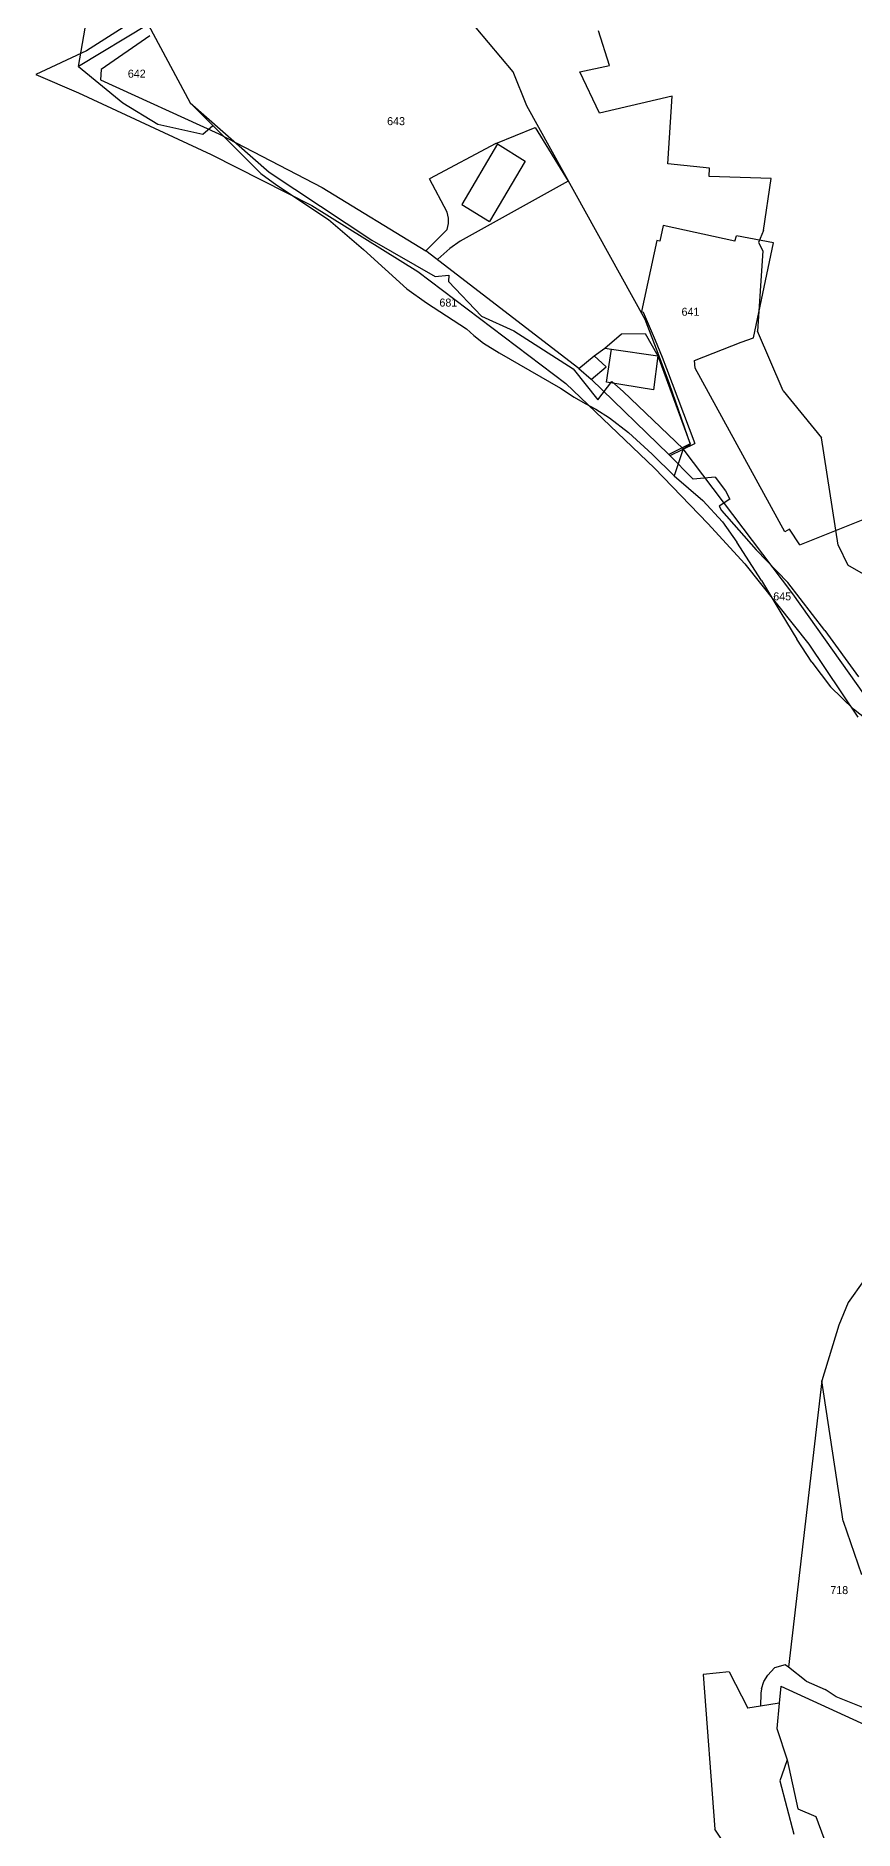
# Model space of a CAD drawing. Header units: metres. Extents: x 215851 to 218449, y 2702083 to 2704249.
# Drawn here: x 215851 to 216107, y 2703261 to 2703821 of the extents above; entities that cross this region are included whole.
import ezdxf
from ezdxf.enums import TextEntityAlignment as Align

# ---------------------------------------------------------------- set-up
doc = ezdxf.new("R2010")
doc.units = ezdxf.units.M

msp = doc.modelspace()

# ---------------------------------------------------------------- linework, layer by layer
at = {"layer": 'LIN'}
for p, q in [((215864.46, 2703811.51), (215870.89, 2703849.46)), ((215886.23, 2703824.67), (215864.46, 2703811.51)), ((215886.23, 2703824.67), (215899.34, 2703800.13)), ((216000.22, 2703809.85), (215988.68, 2703823.56)), ((216030.29, 2703811.83), (216026.83, 2703822.66)), ((215864.46, 2703811.51), (215878.31, 2703800.2)), ((216004.53, 2703799.25), (216000.22, 2703809.85)), ((216021.06, 2703809.83), (216030.29, 2703811.83)), ((216027.16, 2703796.96), (216021.06, 2703809.83)), ((215878.31, 2703800.2), (215889.18, 2703793.47)), ((215899.34, 2703800.13), (215923.98, 2703778.48)), ((215899.34, 2703800.13), (215906.39, 2703793.1)), ((216041.49, 2703732.52), (216004.53, 2703799.25)), ((216049.93, 2703802.27), (216027.16, 2703796.96)), ((216048.55, 2703781.07), (216049.93, 2703802.27)), ((215889.18, 2703793.47), (215903.28, 2703790.35)), ((215903.28, 2703790.35), (215906.39, 2703793.1)), ((215906.39, 2703793.1), (215921.39, 2703778.14)), ((215921.39, 2703778.14), (215926.41, 2703774.41)), ((215923.98, 2703778.48), (215956.07, 2703757.24)), ((216061.51, 2703779.76), (216048.55, 2703781.07)), ((216061.5, 2703777.19), (216061.51, 2703779.76)), ((216080.81, 2703776.54), (216061.5, 2703777.19)), ((216078.48, 2703760.27), (216080.81, 2703776.54)), ((215926.41, 2703774.41), (215942.51, 2703763.72)), ((215942.51, 2703763.72), (215953.5, 2703754.4)), ((216078.48, 2703760.27), (216076.83, 2703756.49)), ((215953.5, 2703754.4), (215966.98, 2703742.06)), ((215956.07, 2703757.24), (215975.89, 2703745.94)), ((216078.18, 2703753.91), (216076.55, 2703728.84)), ((216076.83, 2703756.49), (216078.18, 2703753.91)), ((215975.89, 2703745.94), (215980.08, 2703746.33)), ((215980.08, 2703746.33), (215979.98, 2703744.32)), ((215979.98, 2703744.32), (215990.31, 2703733.54)), ((215966.98, 2703742.06), (215973.12, 2703737.67)), ((215973.12, 2703737.67), (215985.63, 2703729.54)), ((215990.31, 2703733.54), (216000.39, 2703728.96)), ((216045.79, 2703721.04), (216041.49, 2703732.52)), ((215985.63, 2703729.54), (215987.97, 2703727.5)), ((215987.97, 2703727.5), (215990.91, 2703725.14)), ((216000.39, 2703728.96), (216018.92, 2703717.07)), ((216084.62, 2703710.22), (216076.55, 2703728.84)), ((215990.91, 2703725.14), (215995.81, 2703722.06)), ((215995.81, 2703722.06), (216014.98, 2703711.08)), ((216049.03, 2703712.4), (216045.79, 2703721.04)), ((216018.92, 2703717.07), (216026.71, 2703707.42)), ((216014.98, 2703711.08), (216019.24, 2703708.18)), ((216026.71, 2703707.42), (216031.03, 2703713.12)), ((216031.03, 2703713.12), (216034.56, 2703710)), ((216034.56, 2703710), (216053.35, 2703692.08)), ((216055.66, 2703693.46), (216049.03, 2703712.4)), ((216084.62, 2703710.22), (216096.54, 2703695.54)), ((216019.24, 2703708.18), (216022.71, 2703706.22)), ((216022.71, 2703706.22), (216026.01, 2703704.51)), ((216026.01, 2703704.51), (216030.28, 2703701.73)), ((216030.28, 2703701.73), (216036.23, 2703697.15)), ((216036.23, 2703697.15), (216043.62, 2703690.41)), ((216053.35, 2703692.08), (216050.5, 2703683.65)), ((216053.35, 2703692.08), (216055.66, 2703693.46)), ((216087.56, 2703646.76), (216053.35, 2703692.08)), ((216101.79, 2703662.05), (216096.54, 2703695.54)), ((216043.62, 2703690.41), (216050.5, 2703683.65)), ((216050.5, 2703683.65), (216059.49, 2703675.91)), ((216059.49, 2703675.91), (216065.59, 2703669.34)), ((216065.59, 2703669.34), (216070.08, 2703662.92)), ((216077.79, 2703651.01), (216070.08, 2703662.92)), ((216101.79, 2703662.05), (216104.73, 2703655.75)), ((216109.65, 2703652.99), (216104.73, 2703655.75)), ((216077.79, 2703651.01), (216083.8, 2703640.86)), ((216112.56, 2703611.62), (216087.56, 2703646.76)), ((216083.8, 2703640.86), (216088.8, 2703632.65)), ((216093.54, 2703625.44), (216088.8, 2703632.65)), ((216093.54, 2703625.44), (216099.32, 2703617.76)), ((216106.59, 2703610.77), (216099.32, 2703617.76)), ((216115.9, 2703603.41), (216106.59, 2703610.77)), ((216109.74, 2703432.27), (216104.9, 2703425.4)), ((216104.9, 2703425.4), (216101.95, 2703418.35)), ((216101.95, 2703418.35), (216096.65, 2703400.99)), ((216096.65, 2703400.99), (216086.25, 2703311.58)), ((216103.3, 2703357.2), (216096.65, 2703400.99)), ((216103.3, 2703357.2), (216109.05, 2703340.5)), ((216081.85, 2703311.31), (216079.78, 2703309.05)), ((216085.21, 2703312.29), (216081.85, 2703311.31)), ((216086.25, 2703311.58), (216085.21, 2703312.29)), ((216091.74, 2703307.19), (216086.25, 2703311.58)), ((216067.66, 2703310.1), (216059.57, 2703309.29)), ((216059.57, 2703309.29), (216063.21, 2703260.93)), ((216067.66, 2703310.1), (216073.5, 2703298.72)), ((216077.8, 2703304.76), (216078.58, 2703307.02)), ((216078.58, 2703307.02), (216079.78, 2703309.05)), ((216083.82, 2703305.6), (216083.37, 2703300.28)), ((216083.82, 2703305.6), (216124.32, 2703287.05)), ((216091.74, 2703307.19), (216097.7, 2703304.57)), ((216077.62, 2703303.42), (216077.54, 2703299.35)), ((216083.37, 2703300.28), (216077.54, 2703299.35)), ((216077.8, 2703304.76), (216077.62, 2703303.42)), ((216083.37, 2703300.28), (216082.62, 2703292.35)), ((216101.14, 2703302.32), (216097.7, 2703304.57)), ((216106.38, 2703300.2), (216101.14, 2703302.32)), ((216113.06, 2703297.53), (216106.38, 2703300.2)), ((216077.54, 2703299.35), (216073.5, 2703298.72)), ((216082.62, 2703292.35), (216085.84, 2703282.65)), ((216085.84, 2703282.65), (216084.2, 2703277.86)), ((216085.84, 2703282.65), (216089.16, 2703267.32)), ((216084.2, 2703277.86), (216083.57, 2703276.03)), ((216083.57, 2703276.03), (216087.9, 2703259.36)), ((216089.16, 2703267.32), (216094.78, 2703264.89)), ((216077.23, 2703240.33), (216063.21, 2703260.93)), ((216094.78, 2703264.89), (216101.61, 2703246.45))]:
    msp.add_line(p, q, dxfattribs=at)
at = {"layer": 'REF_LINE0'}
for p, q in [((215882.95, 2703826.61), (215866.9, 2703816.45)), ((215882.95, 2703826.61), (215866.9, 2703816.45)), ((215886.69, 2703821.11), (215871.51, 2703810.6)), ((215886.69, 2703821.11), (215871.51, 2703810.6)), ((215866.9, 2703816.45), (215851.1, 2703809.03)), ((215866.9, 2703816.45), (215851.1, 2703809.03)), ((215871.51, 2703810.6), (215871.3, 2703807.38)), ((215871.51, 2703810.6), (215871.3, 2703807.38)), ((215851.1, 2703809.03), (215864.37, 2703803.27)), ((215851.1, 2703809.03), (215864.37, 2703803.27)), ((215871.3, 2703807.38), (215908.24, 2703790.52)), ((215871.3, 2703807.38), (215908.24, 2703790.52)), ((215864.37, 2703803.27), (215905.91, 2703784.04)), ((215864.37, 2703803.27), (215905.91, 2703784.04)), ((215908.24, 2703790.52), (215940.59, 2703773.73)), ((215908.24, 2703790.52), (215940.59, 2703773.73)), ((215994.76, 2703787.44), (215974.03, 2703776.47)), ((215994.76, 2703787.44), (215974.03, 2703776.47)), ((215995.28, 2703787.31), (215984.15, 2703768.43)), ((215995.28, 2703787.31), (215984.15, 2703768.43)), ((215994.76, 2703787.44), (216007.07, 2703792.49)), ((215994.76, 2703787.44), (216007.07, 2703792.49)), ((215995.28, 2703787.31), (216003.97, 2703781.94)), ((215995.28, 2703787.31), (216003.97, 2703781.94)), ((216007.07, 2703792.49), (216017.43, 2703775.74)), ((216007.07, 2703792.49), (216017.43, 2703775.74)), ((215905.91, 2703784.04), (215937.3, 2703768.09)), ((215905.91, 2703784.04), (215937.3, 2703768.09)), ((216003.97, 2703781.94), (215992.83, 2703763.06)), ((216003.97, 2703781.94), (215992.83, 2703763.06)), ((215979.58, 2703766), (215974.03, 2703776.47)), ((215979.58, 2703766), (215974.03, 2703776.47)), ((215940.59, 2703773.73), (215972.89, 2703753.91)), ((215940.59, 2703773.73), (215972.89, 2703753.91)), ((216017.43, 2703775.74), (215983.71, 2703756.94)), ((216017.43, 2703775.74), (215983.71, 2703756.94)), ((215937.3, 2703768.09), (215970.46, 2703747.46)), ((215937.3, 2703768.09), (215970.46, 2703747.46)), ((215980.03, 2703764.15), (215979.58, 2703766)), ((215980.03, 2703764.15), (215979.58, 2703766)), ((215984.15, 2703768.43), (215992.83, 2703763.06)), ((215984.15, 2703768.43), (215992.83, 2703763.06)), ((215972.89, 2703753.91), (215979.63, 2703760.55)), ((215972.89, 2703753.91), (215979.63, 2703760.55)), ((215979.63, 2703760.55), (215980.02, 2703762.43)), ((215979.63, 2703760.55), (215980.02, 2703762.43)), ((215980.02, 2703762.43), (215980.03, 2703764.15)), ((215980.02, 2703762.43), (215980.03, 2703764.15)), ((216047.13, 2703761.81), (216046, 2703756.98)), ((216047.13, 2703761.81), (216046, 2703756.98)), ((216069.52, 2703756.94), (216047.13, 2703761.81)), ((216069.52, 2703756.94), (216047.13, 2703761.81)), ((216020.71, 2703717.23), (215972.89, 2703753.91)), ((216020.71, 2703717.23), (215972.89, 2703753.91)), ((215976.65, 2703751.3), (215980.4, 2703754.7)), ((215976.65, 2703751.3), (215980.4, 2703754.7)), ((215983.71, 2703756.94), (215980.4, 2703754.7)), ((215983.71, 2703756.94), (215980.4, 2703754.7)), ((216045.09, 2703757.16), (216040.3, 2703734.96)), ((216045.09, 2703757.16), (216040.3, 2703734.96)), ((216046, 2703756.98), (216045.09, 2703757.16)), ((216046, 2703756.98), (216045.09, 2703757.16)), ((216069.52, 2703756.94), (216069.96, 2703758.61)), ((216069.52, 2703756.94), (216069.96, 2703758.61)), ((216081.52, 2703756.45), (216069.96, 2703758.61)), ((216081.52, 2703756.45), (216069.96, 2703758.61)), ((216075.26, 2703726.76), (216081.52, 2703756.45)), ((216075.26, 2703726.76), (216081.52, 2703756.45)), ((215976.49, 2703751.15), (215976.65, 2703751.3)), ((215976.49, 2703751.15), (215976.65, 2703751.3)), ((215970.46, 2703747.46), (216016.71, 2703712.5)), ((215970.46, 2703747.46), (216016.71, 2703712.5)), ((216040.3, 2703734.96), (216040.86, 2703734.81)), ((216040.3, 2703734.96), (216040.86, 2703734.81)), ((216040.86, 2703734.81), (216044.55, 2703726.05)), ((216040.86, 2703734.81), (216044.55, 2703726.05)), ((216028.89, 2703723.49), (216034.03, 2703728.05)), ((216028.89, 2703723.49), (216034.03, 2703728.05)), ((216034.03, 2703728.05), (216041.51, 2703728.11)), ((216034.03, 2703728.05), (216041.51, 2703728.11)), ((216041.51, 2703728.11), (216045.38, 2703721.13)), ((216041.51, 2703728.11), (216045.38, 2703721.13)), ((216044.55, 2703726.05), (216046.74, 2703720.69)), ((216044.55, 2703726.05), (216046.74, 2703720.69)), ((216056.88, 2703719.64), (216071.42, 2703725.38)), ((216056.88, 2703719.64), (216071.42, 2703725.38)), ((216071.42, 2703725.38), (216075.26, 2703726.76)), ((216071.42, 2703725.38), (216075.26, 2703726.76)), ((216020.71, 2703717.23), (216025.51, 2703721.09)), ((216020.71, 2703717.23), (216025.51, 2703721.09)), ((216025.51, 2703721.09), (216028.89, 2703723.49)), ((216025.51, 2703721.09), (216028.89, 2703723.49)), ((216025.51, 2703721.09), (216029.29, 2703717.67)), ((216025.51, 2703721.09), (216029.29, 2703717.67)), ((216028.89, 2703723.49), (216030.95, 2703723.24)), ((216028.89, 2703723.49), (216030.95, 2703723.24)), ((216029.36, 2703712.87), (216030.95, 2703723.24)), ((216029.36, 2703712.87), (216030.95, 2703723.24)), ((216030.95, 2703723.24), (216045.38, 2703721.13)), ((216030.95, 2703723.24), (216045.38, 2703721.13)), ((216045.38, 2703721.13), (216044.09, 2703710.55)), ((216045.38, 2703721.13), (216044.09, 2703710.55)), ((216045.38, 2703721.13), (216049.18, 2703710.98)), ((216045.38, 2703721.13), (216049.18, 2703710.98)), ((216046.74, 2703720.69), (216048.09, 2703717.14)), ((216046.74, 2703720.69), (216048.09, 2703717.14)), ((216020.71, 2703717.23), (216024.54, 2703713.83)), ((216020.71, 2703717.23), (216024.54, 2703713.83)), ((216024.56, 2703713.77), (216029.29, 2703717.67)), ((216024.56, 2703713.77), (216029.29, 2703717.67)), ((216048.09, 2703717.14), (216056.99, 2703693.74)), ((216048.09, 2703717.14), (216056.99, 2703693.74)), ((216057.09, 2703717.27), (216056.88, 2703719.64)), ((216057.09, 2703717.27), (216056.88, 2703719.64)), ((216085.12, 2703666.2), (216057.09, 2703717.27)), ((216085.12, 2703666.2), (216057.09, 2703717.27)), ((216016.71, 2703712.5), (216044.35, 2703686.01)), ((216016.71, 2703712.5), (216044.35, 2703686.01)), ((216024.54, 2703713.83), (216048.9, 2703690.34)), ((216024.54, 2703713.83), (216048.9, 2703690.34)), ((216044.09, 2703710.55), (216029.36, 2703712.87)), ((216044.09, 2703710.55), (216029.36, 2703712.87)), ((216049.18, 2703710.98), (216055.53, 2703693.66)), ((216049.18, 2703710.98), (216055.53, 2703693.66)), ((216055.53, 2703693.66), (216048.9, 2703690.34)), ((216055.53, 2703693.66), (216048.9, 2703690.34)), ((216049.26, 2703689.96), (216056.99, 2703693.74)), ((216049.26, 2703689.96), (216056.99, 2703693.74)), ((216048.9, 2703690.34), (216056.46, 2703682.63)), ((216048.9, 2703690.34), (216056.46, 2703682.63)), ((216044.35, 2703686.01), (216061.02, 2703668.75)), ((216044.35, 2703686.01), (216061.02, 2703668.75)), ((216063.36, 2703683.25), (216056.46, 2703682.63)), ((216063.36, 2703683.25), (216056.46, 2703682.63)), ((216063.36, 2703683.25), (216066.51, 2703679.01)), ((216063.36, 2703683.25), (216066.51, 2703679.01)), ((216067.94, 2703676.42), (216064.61, 2703674.16)), ((216067.94, 2703676.42), (216064.61, 2703674.16)), ((216066.51, 2703679.01), (216067.94, 2703676.42)), ((216066.51, 2703679.01), (216067.94, 2703676.42)), ((216064.61, 2703674.16), (216065.28, 2703672.87)), ((216064.61, 2703674.16), (216065.28, 2703672.87)), ((216065.28, 2703672.87), (216076.16, 2703660.58)), ((216065.28, 2703672.87), (216076.16, 2703660.58)), ((216089.82, 2703662.1), (216115.32, 2703672.26)), ((216089.82, 2703662.1), (216115.32, 2703672.26)), ((216061.02, 2703668.75), (216072.57, 2703656.13)), ((216061.02, 2703668.75), (216072.57, 2703656.13)), ((216086.51, 2703666.95), (216085.12, 2703666.2)), ((216086.51, 2703666.95), (216085.12, 2703666.2)), ((216089.82, 2703662.1), (216086.51, 2703666.95)), ((216089.82, 2703662.1), (216086.51, 2703666.95)), ((216076.16, 2703660.58), (216086.08, 2703650.38)), ((216076.16, 2703660.58), (216086.08, 2703650.38)), ((216072.57, 2703656.13), (216092.56, 2703631.1)), ((216072.57, 2703656.13), (216092.56, 2703631.1)), ((216097.58, 2703635.31), (216086.08, 2703650.38)), ((216097.58, 2703635.31), (216086.08, 2703650.38)), ((216092.56, 2703631.1), (216107.88, 2703608.23)), ((216092.56, 2703631.1), (216107.88, 2703608.23)), ((216097.58, 2703635.31), (216108.11, 2703620.91)), ((216097.58, 2703635.31), (216108.11, 2703620.91))]:
    msp.add_line(p, q, dxfattribs=at)

# ---------------------------------------------------------------- texts
at = {"layer": 'PAR'}
for s, p in [('642', (215882.62, 2703809.27)), ('681', (215979.97, 2703737.78)), ('645', (216084.27, 2703646.01)), ('718', (216102.09, 2703335.62))]:
    msp.add_text(s, height=2.5, dxfattribs=at).set_placement(p, align=Align.MIDDLE)
at = {"layer": 'PAR_2'}
for s, p in [('643', (215963.63, 2703794.44)), ('641', (216055.61, 2703734.91))]:
    msp.add_text(s, height=2.5, dxfattribs=at).set_placement(p, align=Align.MIDDLE)

doc.saveas('drawing.dxf')
